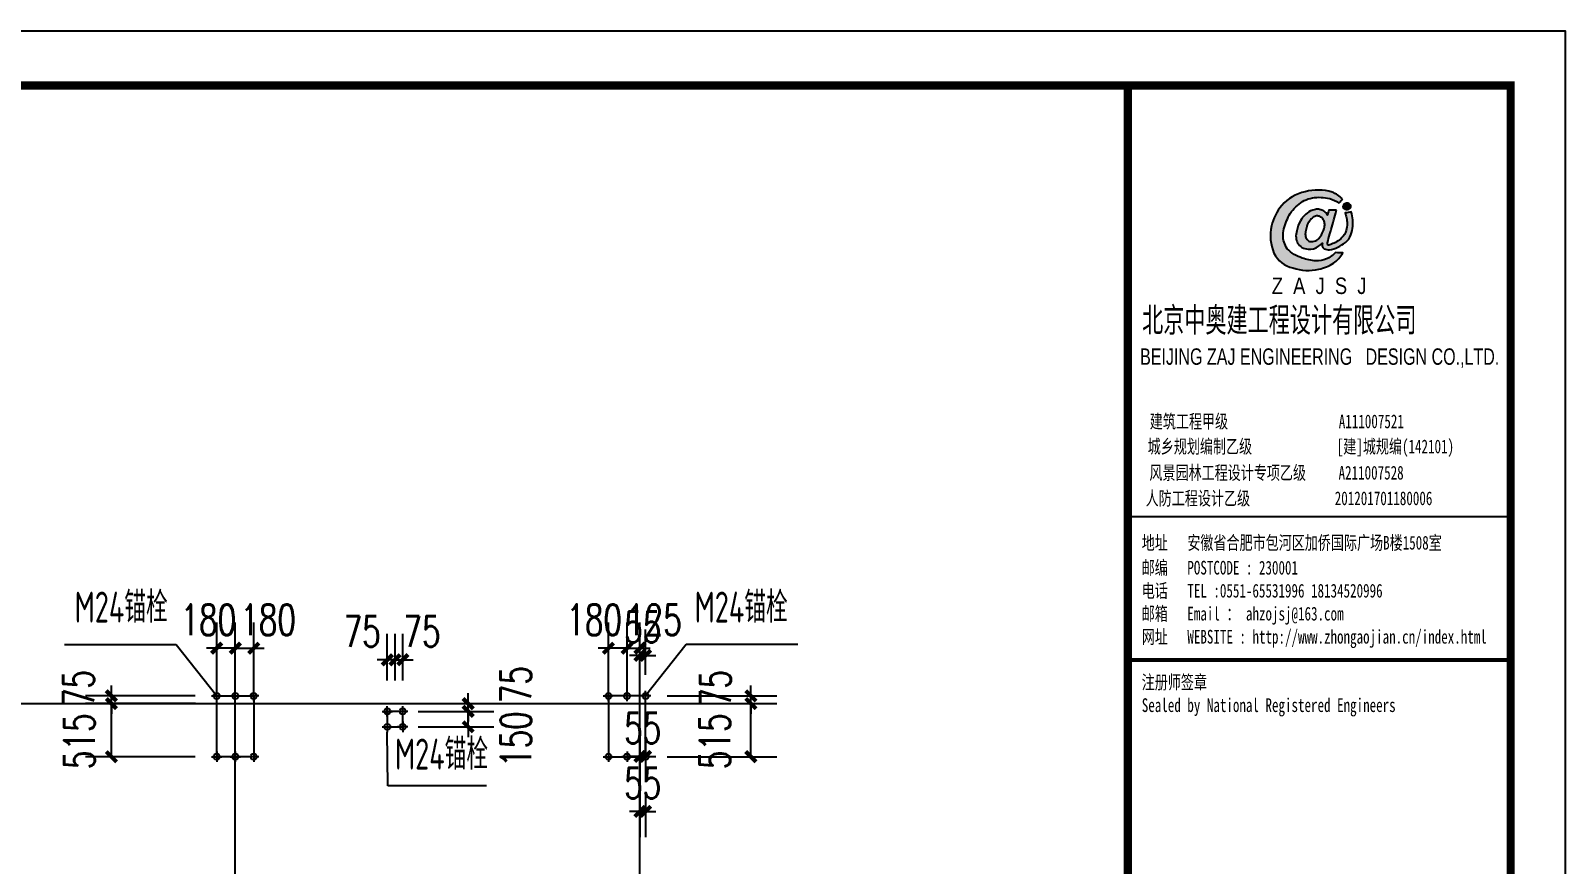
# Model space of a CAD drawing. Extents: x 177291 to 1288761, y 177638 to 322898.
# Drawn here: x 561555 to 591322, y 224801 to 240960 of the extents above; entities that cross this region are included whole.
import ezdxf
from ezdxf.enums import TextEntityAlignment as Align

# ---------------------------------------------------------------- set-up
doc = ezdxf.new("R2010")
doc.units = 0
doc.header["$LTSCALE"] = 1000
for name, color, linetype in [('AXIS', 3, 'Continuous'), ('DOTE', 1, 'Continuous'), ('PUB_TITLE', 4, 'Continuous'), ('TEXT', 7, 'Continuous'), ('图签', 3, 'Continuous')]:
    doc.layers.add(name, color=color, linetype=linetype)
doc.styles.add('_gyy_title_Arial', font='arial.ttf', dxfattribs={"width": 0.7})
doc.styles.add('_gyy_title_ST', font='', dxfattribs={"width": 0.8})
doc.styles.add('_TCH_DIM_T3', font='SIMPLEX', dxfattribs={"width": 0.705882, "bigfont": 'GBCBIG'})
doc.styles.add('HZ', font='txt.shx', dxfattribs={"width": 0.8, "bigfont": '000hztxt.shx'})
doc.styles.add('TSSD_Label', font='tssdeng.shx', dxfattribs={"width": 0.7, "bigfont": 'hztxt.shx'})
doc.styles.get('_gyy_title_ST').set_extended_font_data('SimSun')
doc.dimstyles.new('TCH-200-2', dxfattribs={"dimtxt": 595, "dimasz": 200, "dimexe": 500, "dimexo": 600, "dimgap": 252.5, "dimtad": 1, "dimdec": 0, "dimlfac": 0.5, "dimzin": 0, "dimdsep": 46, "dimtxsty": '_TCH_DIM_T3', "dimblk": 'ARCHTICK', "dimcen": 0.09, "dimclrd": 124, "dimclre": 124, "dimclrt": 7, "dimazin": 2, "dimtfac": 1, "dimtdec": 0, "dimtix": 1, "dimtmove": 2, "dimatfit": 3, "dimfxl": 1, "dimtolj": 1, "dimtzin": 0, "dimarcsym": 0})

# ---------------------------------------------------------------- blocks, each defined once
blk = doc.blocks.new('_ArchTick')
at = {"color": 0, "linetype": 'ByBlock', "const_width": 0.4}
blk.add_lwpolyline([(-0.5, -0.5), (0.5, 0.5)], dxfattribs=at)
blk = doc.blocks.new('*D39')
at = {"color": 124, "linetype": 'ByBlock', "lineweight": -2, "transparency": 16777216}
for p, q in [((564743, 228066), (562621, 228066)), ((563121, 228066), (563121, 228266)), ((563121, 227916), (563121, 228066)), ((564753, 227916), (562621, 227916)), ((563121, 227916), (563121, 227716))]:
    blk.add_line(p, q, dxfattribs=at)
at = {"layer": 'Defpoints', "color": 0, "linetype": 'ByBlock', "transparency": 16777216}
for p in [(563121, 228066), (565343, 228066), (565353, 227916)]:
    blk.add_point(p, dxfattribs=at)
at = {"color": 124, "linetype": 'ByBlock', "lineweight": -2, "transparency": 16777216, "xscale": 200, "yscale": 200, "zscale": 200}
for p, rotation in [((563121, 228066), 270), ((563121, 227916), 90)]:
    blk.add_blockref('_ArchTick', p, dxfattribs=dict(at, rotation=rotation))
at = {"color": 7, "linetype": 'ByBlock', "transparency": 16777216, "insert": (562486, 228208), "char_height": 595, "attachment_point": 5, "rotation": 90, "style": '_TCH_DIM_T3'}
blk.add_mtext('\\A1;75', dxfattribs=at)
blk = doc.blocks.new('*D40')
at = {"color": 124, "linetype": 'ByBlock', "lineweight": -2, "transparency": 16777216}
for p, q in [((564743, 227916), (562621, 227916)), ((563121, 226886), (563121, 227916)), ((564743, 226886), (562621, 226886))]:
    blk.add_line(p, q, dxfattribs=at)
at = {"layer": 'Defpoints', "color": 0, "linetype": 'ByBlock', "transparency": 16777216}
for p in [(563121, 227916), (565343, 227916), (565343, 226886)]:
    blk.add_point(p, dxfattribs=at)
at = {"color": 124, "linetype": 'ByBlock', "lineweight": -2, "transparency": 16777216, "xscale": 200, "yscale": 200, "zscale": 200}
for p, rotation in [((563121, 227916), 90), ((563121, 226886), 270)]:
    blk.add_blockref('_ArchTick', p, dxfattribs=dict(at, rotation=rotation))
at = {"color": 7, "linetype": 'ByBlock', "transparency": 16777216, "insert": (562500, 227185), "char_height": 595, "attachment_point": 5, "rotation": 90, "style": '_TCH_DIM_T3'}
blk.add_mtext('\\A1;515', dxfattribs=at)
blk = doc.blocks.new('*D41')
at = {"color": 124, "linetype": 'ByBlock', "lineweight": -2, "transparency": 16777216}
for p, q in [((565523, 228166), (565523, 229490)), ((565883, 228166), (565883, 229490)), ((565523, 228990), (565323, 228990)), ((565523, 228990), (565883, 228990)), ((565883, 228990), (566083, 228990))]:
    blk.add_line(p, q, dxfattribs=at)
at = {"layer": 'Defpoints', "color": 0, "linetype": 'ByBlock', "transparency": 16777216}
for p in [(565883, 228990), (565523, 227566), (565883, 227566)]:
    blk.add_point(p, dxfattribs=at)
at = {"color": 124, "linetype": 'ByBlock', "lineweight": -2, "transparency": 16777216, "xscale": 200, "yscale": 200, "zscale": 200}
blk.add_blockref('_ArchTick', (565523, 228990), dxfattribs=at)
at = {"color": 124, "linetype": 'ByBlock', "lineweight": -2, "transparency": 16777216, "xscale": 200, "yscale": 200, "zscale": 200, "rotation": 180}
blk.add_blockref('_ArchTick', (565883, 228990), dxfattribs=at)
at = {"color": 7, "linetype": 'ByBlock', "transparency": 16777216, "insert": (566161, 229540), "char_height": 595, "attachment_point": 5, "style": '_TCH_DIM_T3'}
blk.add_mtext('\\A1;180', dxfattribs=at)
blk = doc.blocks.new('*D42')
at = {"color": 124, "linetype": 'ByBlock', "lineweight": -2, "transparency": 16777216}
for p, q in [((565163, 228166), (565163, 229490)), ((565523, 228166), (565523, 229490)), ((565163, 228990), (564963, 228990)), ((565523, 228990), (565163, 228990)), ((565523, 228990), (565723, 228990))]:
    blk.add_line(p, q, dxfattribs=at)
at = {"layer": 'Defpoints', "color": 0, "linetype": 'ByBlock', "transparency": 16777216}
for p in [(565163, 228990), (565163, 227566), (565523, 227566)]:
    blk.add_point(p, dxfattribs=at)
at = {"color": 124, "linetype": 'ByBlock', "lineweight": -2, "transparency": 16777216, "xscale": 200, "yscale": 200, "zscale": 200}
blk.add_blockref('_ArchTick', (565163, 228990), dxfattribs=at)
at = {"color": 124, "linetype": 'ByBlock', "lineweight": -2, "transparency": 16777216, "xscale": 200, "yscale": 200, "zscale": 200, "rotation": 180}
blk.add_blockref('_ArchTick', (565523, 228990), dxfattribs=at)
at = {"color": 7, "linetype": 'ByBlock', "transparency": 16777216, "insert": (565001, 229540), "char_height": 595, "attachment_point": 5, "style": '_TCH_DIM_T3'}
blk.add_mtext('\\A1;180', dxfattribs=at)
blk = doc.blocks.new('dd')
at = {"layer": '图签'}
h = blk.add_hatch(color=5, dxfattribs=at)
h.set_gradient(color1=(0, 0, 255), color2=(36, 36, 255), one_color=1, tint=0.57)
h.paths.add_polyline_path([(452, 1270, -0.093206), (531, 1562, -0.136321), (716, 1807, -0.161039), (988, 1948, -0.108591), (1307, 1935, -0.049497), (1479, 1861, 0.062627), (1539, 1932, 0.094388), (1351, 2056, 0.136326), (854, 2062, 0.161722), (430, 1810, 0.133661), (243, 1435, 0.158414), (286, 937, 0.22517), (632, 669, 0.138663), (1107, 646, 0.074676), (1375, 753, 0.125344), (1543, 944, 0.006312), (1413, 948, -0.090385), (1244, 833, -0.096745), (1053, 797, -0.073845), (803, 850, -0.140868), (530, 1020, -0.160753)])
h = blk.add_hatch(color=5, dxfattribs=at)
h.set_gradient(color1=(0, 0, 255), color2=(36, 36, 255), one_color=1, tint=0.57)
h.paths.add_polyline_path([(1306, 1289, 0.011169), (1334, 1370, 0.005807), (1431, 1724, 0.01105), (1292, 1724, 0.016796), (1267, 1634, 0.125943), (1203, 1704, 0.083806), (1120, 1739, 0.082879), (1047, 1739, -0.008503), (952, 1710, 0.060057), (844, 1628, 0.086078), (774, 1532, 0.099424), (705, 1347, 0.12153), (690, 1225, 0.102644), (719, 1122, 0.056648), (797, 1042, 0.092914), (913, 1013, 0.194578), (1098, 1064, -0.002562), (1175, 1122, 0.064354), (1167, 1068, 0.172385), (1207, 1017, 0.105458), (1300, 1002, 0.086567), (1454, 1046, 0.047674), (1592, 1136, 0.166359), (1692, 1274, 0.096748), (1728, 1431, 0.03151), (1728, 1548, 0.041815), (1700, 1691, 0.007654), (1588, 1673, -0.009919), (1610, 1585, -0.068269), (1624, 1482, -0.105336), (1605, 1352, -0.14652), (1528, 1223, -0.070486), (1434, 1151, -0.077937), (1341, 1103, -0.127098), (1272, 1084, -0.114215), (1267, 1129, -0.007609)])
h.paths.add_polyline_path([(865, 1245, -0.099994), (863, 1328, -0.050974), (888, 1427, -0.120527), (938, 1529, -0.043888), (1002, 1595, -0.08446), (1063, 1619, -0.147309), (1127, 1607, -0.037474), (1177, 1572, -0.06931), (1209, 1507, -0.067662), (1213, 1431, -0.02676), (1211, 1413, 0.017209), (1183, 1329, -0.048815), (1120, 1223, -0.139096), (1046, 1163, -0.097991), (944, 1153, -0.085394), (909, 1169, -0.149141)], flags=16)
h = blk.add_hatch(color=1, dxfattribs=at)
h.set_gradient(color1=(255, 0, 0), color2=(255, 0, 0), tint=0.57)
h.paths.add_polyline_path([(1557, 1818, 0.386553), (1564, 1757, 0.170676), (1604, 1736, 0.082224), (1657, 1743, 0.087509), (1686, 1766, 0.264235), (1694, 1804, 0.244333), (1636, 1850, 0.30271)])
blk.add_lwpolyline([(1539, 1932, 0.094388), (1351, 2056, 0.136326), (854, 2062, 0.161722), (430, 1810, 0.133661), (243, 1435, 0.158414), (286, 937, 0.22517), (632, 669, 0.138663), (1107, 646, 0.074676), (1375, 753, 0.125344), (1543, 944, 0.006312), (1413, 948, -0.090385), (1244, 833, -0.096745), (1053, 797, -0.073845), (803, 850, -0.140868), (530, 1020, -0.160753), (452, 1270, -0.093206), (531, 1562, -0.136321), (716, 1807, -0.161039), (988, 1948, -0.108591), (1307, 1935, -0.049497), (1479, 1861, 0.062627)], format="xyb", close=True, dxfattribs=at)
for points in [[(1431, 1724, 0.011041), (1292, 1724, 0.016796), (1267, 1634, 0.125943), (1203, 1704, 0.083806), (1120, 1739, 0.082879), (1047, 1739, -0.008503), (952, 1710, 0.060057), (844, 1628, 0.086078), (774, 1532, 0.099424), (705, 1347, 0.12153), (690, 1225, 0.102644), (719, 1122, 0.056648), (797, 1042, 0.092914), (913, 1013, 0.194578), (1098, 1064, -0.002562), (1175, 1122, 0.064354), (1167, 1068, 0.172385), (1207, 1017, 0.105458), (1300, 1002, 0.086567), (1454, 1046, 0.047674), (1592, 1136, 0.166359), (1692, 1274, 0.096748), (1728, 1431, 0.03151), (1728, 1548, 0.041815), (1700, 1691, 0.007654), (1588, 1673, -0.009919), (1610, 1585, -0.068269), (1624, 1482, -0.105336), (1605, 1352, -0.14652), (1528, 1223, -0.070486), (1434, 1151, -0.077937), (1341, 1103, -0.127098), (1272, 1084, -0.114215), (1267, 1129, -0.007609), (1306, 1289, 0.011169), (1334, 1370, 0.005782), (1430, 1722, 0.069025)], [(1694, 1804, 0.243958), (1636, 1850, 0.303117), (1557, 1818, 0.386553), (1564, 1757, 0.170676), (1604, 1736, 0.082224), (1657, 1743, 0.087509), (1686, 1766, 0.264235), (1694, 1804, -7.823139)], [(1213, 1431, 0.067662), (1209, 1507, 0.06931), (1177, 1572, 0.037474), (1127, 1607, 0.147309), (1063, 1619, 0.08446), (1002, 1595, 0.043888), (938, 1529, 0.120527), (888, 1427, 0.050974), (863, 1328, 0.099994), (865, 1245, 0.149141), (909, 1169, 0.085394), (944, 1153, 0.097991), (1046, 1163, 0.139096), (1120, 1223, 0.048815), (1183, 1329, -0.017209), (1211, 1413, 0.02676), (1213, 1431, 0.441273)]]:
    blk.add_lwpolyline(points, format="xyb", dxfattribs=at)
at = {"insert": (246, 492), "char_height": 300, "width": 8000, "attachment_point": 1, "style": 'HZ'}
blk.add_mtext('{\\fArial|b0|i0|c0|p32;Z  A  J  S  J}', dxfattribs=at)
blk = doc.blocks.new('*D928')
at = {"color": 124, "linetype": 'ByBlock', "lineweight": -2, "transparency": 16777216}
for p, q in [((573903, 228066), (576025, 228066)), ((575525, 228066), (575525, 228266)), ((575525, 227916), (575525, 228066)), ((573893, 227916), (576025, 227916)), ((575525, 227916), (575525, 227716))]:
    blk.add_line(p, q, dxfattribs=at)
at = {"layer": 'Defpoints', "color": 0, "linetype": 'ByBlock', "transparency": 16777216}
for p in [(573303, 228066), (575525, 228066), (573293, 227916)]:
    blk.add_point(p, dxfattribs=at)
at = {"color": 124, "linetype": 'ByBlock', "lineweight": -2, "transparency": 16777216, "xscale": 200, "yscale": 200, "zscale": 200}
for p, rotation in [((575525, 228066), 270), ((575525, 227916), 90)]:
    blk.add_blockref('_ArchTick', p, dxfattribs=dict(at, rotation=rotation))
at = {"color": 7, "linetype": 'ByBlock', "transparency": 16777216, "insert": (574840, 228208), "char_height": 595, "attachment_point": 5, "rotation": 90, "style": '_TCH_DIM_T3'}
blk.add_mtext('\\A1;75', dxfattribs=at)
blk = doc.blocks.new('*D929')
at = {"color": 124, "linetype": 'ByBlock', "lineweight": -2, "transparency": 16777216}
for p, q in [((573903, 227916), (576025, 227916)), ((575525, 226886), (575525, 227916)), ((573903, 226886), (576025, 226886))]:
    blk.add_line(p, q, dxfattribs=at)
at = {"layer": 'Defpoints', "color": 0, "linetype": 'ByBlock', "transparency": 16777216}
for p in [(573303, 227916), (575525, 227916), (573303, 226886)]:
    blk.add_point(p, dxfattribs=at)
at = {"color": 124, "linetype": 'ByBlock', "lineweight": -2, "transparency": 16777216, "xscale": 200, "yscale": 200, "zscale": 200}
for p, rotation in [((575525, 227916), 90), ((575525, 226886), 270)]:
    blk.add_blockref('_ArchTick', p, dxfattribs=dict(at, rotation=rotation))
at = {"color": 7, "linetype": 'ByBlock', "transparency": 16777216, "insert": (574826, 227185), "char_height": 595, "attachment_point": 5, "rotation": 90, "style": '_TCH_DIM_T3'}
blk.add_mtext('\\A1;515', dxfattribs=at)
blk = doc.blocks.new('*D930')
at = {"color": 124, "linetype": 'ByBlock', "lineweight": -2, "transparency": 16777216}
for p, q in [((572763, 228166), (572763, 229490)), ((573123, 228166), (573123, 229490)), ((572763, 228990), (572563, 228990)), ((573123, 228990), (572763, 228990)), ((573123, 228990), (573323, 228990))]:
    blk.add_line(p, q, dxfattribs=at)
at = {"layer": 'Defpoints', "color": 0, "linetype": 'ByBlock', "transparency": 16777216}
for p in [(572763, 228990), (572763, 227566), (573123, 227566)]:
    blk.add_point(p, dxfattribs=at)
at = {"color": 124, "linetype": 'ByBlock', "lineweight": -2, "transparency": 16777216, "xscale": 200, "yscale": 200, "zscale": 200}
blk.add_blockref('_ArchTick', (572763, 228990), dxfattribs=at)
at = {"color": 124, "linetype": 'ByBlock', "lineweight": -2, "transparency": 16777216, "xscale": 200, "yscale": 200, "zscale": 200, "rotation": 180}
blk.add_blockref('_ArchTick', (573123, 228990), dxfattribs=at)
at = {"color": 7, "linetype": 'ByBlock', "transparency": 16777216, "insert": (572485, 229540), "char_height": 595, "attachment_point": 5, "style": '_TCH_DIM_T3'}
blk.add_mtext('\\A1;180', dxfattribs=at)
blk = doc.blocks.new('*D931')
at = {"color": 124, "linetype": 'ByBlock', "lineweight": -2, "transparency": 16777216}
for p, q in [((573123, 228166), (573123, 229490)), ((573373, 228166), (573373, 229490)), ((573123, 228990), (572923, 228990)), ((573123, 228990), (573373, 228990)), ((573373, 228990), (573573, 228990))]:
    blk.add_line(p, q, dxfattribs=at)
at = {"layer": 'Defpoints', "color": 0, "linetype": 'ByBlock', "transparency": 16777216}
for p in [(573373, 228990), (573123, 227566), (573373, 227566)]:
    blk.add_point(p, dxfattribs=at)
at = {"color": 124, "linetype": 'ByBlock', "lineweight": -2, "transparency": 16777216, "xscale": 200, "yscale": 200, "zscale": 200}
blk.add_blockref('_ArchTick', (573123, 228990), dxfattribs=at)
at = {"color": 124, "linetype": 'ByBlock', "lineweight": -2, "transparency": 16777216, "xscale": 200, "yscale": 200, "zscale": 200, "rotation": 180}
blk.add_blockref('_ArchTick', (573373, 228990), dxfattribs=at)
at = {"color": 7, "linetype": 'ByBlock', "transparency": 16777216, "insert": (573645, 229540), "char_height": 595, "attachment_point": 5, "style": '_TCH_DIM_T3'}
blk.add_mtext('\\A1;125', dxfattribs=at)
blk = doc.blocks.new('*D932')
at = {"color": 124, "linetype": 'ByBlock', "lineweight": -2, "transparency": 16777216}
for p, q in [((573373, 227271), (573373, 226392)), ((573483, 227271), (573483, 226392)), ((573373, 226892), (573173, 226892)), ((573373, 226892), (573483, 226892)), ((573483, 226892), (573683, 226892))]:
    blk.add_line(p, q, dxfattribs=at)
at = {"layer": 'Defpoints', "color": 0, "linetype": 'ByBlock', "transparency": 16777216}
for p in [(573373, 227871), (573483, 227871), (573483, 226892)]:
    blk.add_point(p, dxfattribs=at)
at = {"color": 124, "linetype": 'ByBlock', "lineweight": -2, "transparency": 16777216, "xscale": 200, "yscale": 200, "zscale": 200}
blk.add_blockref('_ArchTick', (573373, 226892), dxfattribs=at)
at = {"color": 124, "linetype": 'ByBlock', "lineweight": -2, "transparency": 16777216, "xscale": 200, "yscale": 200, "zscale": 200, "rotation": 180}
blk.add_blockref('_ArchTick', (573483, 226892), dxfattribs=at)
at = {"color": 7, "linetype": 'ByBlock', "transparency": 16777216, "insert": (573428, 227442), "char_height": 595, "attachment_point": 5, "style": '_TCH_DIM_T3'}
blk.add_mtext('\\A1;55', dxfattribs=at)
blk = doc.blocks.new('*D933')
at = {"color": 124, "linetype": 'ByBlock', "lineweight": -2, "transparency": 16777216}
for p, q in [((570041, 227916), (570041, 228116)), ((569073, 227916), (570541, 227916)), ((569073, 227766), (570541, 227766)), ((570041, 227766), (570041, 227916)), ((570041, 227766), (570041, 227566))]:
    blk.add_line(p, q, dxfattribs=at)
at = {"layer": 'Defpoints', "color": 0, "linetype": 'ByBlock', "transparency": 16777216}
for p in [(568473, 227916), (568473, 227766), (570041, 227916)]:
    blk.add_point(p, dxfattribs=at)
at = {"color": 124, "linetype": 'ByBlock', "lineweight": -2, "transparency": 16777216, "xscale": 200, "yscale": 200, "zscale": 200}
for p, rotation in [((570041, 227916), 270), ((570041, 227766), 90)]:
    blk.add_blockref('_ArchTick', p, dxfattribs=dict(at, rotation=rotation))
at = {"color": 7, "linetype": 'ByBlock', "transparency": 16777216, "insert": (570967, 228285), "char_height": 595, "attachment_point": 5, "rotation": 90, "style": '_TCH_DIM_T3'}
blk.add_mtext('\\A1;75', dxfattribs=at)
blk = doc.blocks.new('*D934')
at = {"color": 124, "linetype": 'ByBlock', "lineweight": -2, "transparency": 16777216}
for p, q in [((569073, 227766), (570541, 227766)), ((570041, 227766), (570041, 227966)), ((570041, 227466), (570041, 227766)), ((569073, 227466), (570541, 227466)), ((570041, 227466), (570041, 227266))]:
    blk.add_line(p, q, dxfattribs=at)
at = {"layer": 'Defpoints', "color": 0, "linetype": 'ByBlock', "transparency": 16777216}
for p in [(568473, 227766), (570041, 227766), (568473, 227466)]:
    blk.add_point(p, dxfattribs=at)
at = {"color": 124, "linetype": 'ByBlock', "lineweight": -2, "transparency": 16777216, "xscale": 200, "yscale": 200, "zscale": 200}
for p, rotation in [((570041, 227766), 270), ((570041, 227466), 90)]:
    blk.add_blockref('_ArchTick', p, dxfattribs=dict(at, rotation=rotation))
at = {"color": 7, "linetype": 'ByBlock', "transparency": 16777216, "insert": (570967, 227227), "char_height": 595, "attachment_point": 5, "rotation": 90, "style": '_TCH_DIM_T3'}
blk.add_mtext('\\A1;150', dxfattribs=at)
blk = doc.blocks.new('*D935')
at = {"color": 124, "linetype": 'ByBlock', "lineweight": -2, "transparency": 16777216}
for p, q in [((568473, 228366), (568473, 229266)), ((568623, 228366), (568623, 229266)), ((568473, 228766), (568273, 228766)), ((568623, 228766), (568473, 228766)), ((568623, 228766), (568823, 228766))]:
    blk.add_line(p, q, dxfattribs=at)
at = {"layer": 'Defpoints', "color": 0, "linetype": 'ByBlock', "transparency": 16777216}
for p in [(568473, 228766), (568473, 227766), (568623, 227766)]:
    blk.add_point(p, dxfattribs=at)
at = {"color": 124, "linetype": 'ByBlock', "lineweight": -2, "transparency": 16777216, "xscale": 200, "yscale": 200, "zscale": 200}
blk.add_blockref('_ArchTick', (568473, 228766), dxfattribs=at)
at = {"color": 124, "linetype": 'ByBlock', "lineweight": -2, "transparency": 16777216, "xscale": 200, "yscale": 200, "zscale": 200, "rotation": 180}
blk.add_blockref('_ArchTick', (568623, 228766), dxfattribs=at)
at = {"color": 7, "linetype": 'ByBlock', "transparency": 16777216, "insert": (567985, 229316), "char_height": 595, "attachment_point": 5, "style": '_TCH_DIM_T3'}
blk.add_mtext('\\A1;75', dxfattribs=at)
blk = doc.blocks.new('*D936')
at = {"color": 124, "linetype": 'ByBlock', "lineweight": -2, "transparency": 16777216}
for p, q in [((568623, 228366), (568623, 229266)), ((568773, 228366), (568773, 229266)), ((568623, 228766), (568423, 228766)), ((568623, 228766), (568773, 228766)), ((568773, 228766), (568973, 228766))]:
    blk.add_line(p, q, dxfattribs=at)
at = {"layer": 'Defpoints', "color": 0, "linetype": 'ByBlock', "transparency": 16777216}
for p in [(568773, 228766), (568623, 227766), (568773, 227766)]:
    blk.add_point(p, dxfattribs=at)
at = {"color": 124, "linetype": 'ByBlock', "lineweight": -2, "transparency": 16777216, "xscale": 200, "yscale": 200, "zscale": 200}
blk.add_blockref('_ArchTick', (568623, 228766), dxfattribs=at)
at = {"color": 124, "linetype": 'ByBlock', "lineweight": -2, "transparency": 16777216, "xscale": 200, "yscale": 200, "zscale": 200, "rotation": 180}
blk.add_blockref('_ArchTick', (568773, 228766), dxfattribs=at)
at = {"color": 7, "linetype": 'ByBlock', "transparency": 16777216, "insert": (569145, 229316), "char_height": 595, "attachment_point": 5, "style": '_TCH_DIM_T3'}
blk.add_mtext('\\A1;75', dxfattribs=at)
blk = doc.blocks.new('*D955')
at = {"color": 124, "linetype": 'ByBlock', "lineweight": -2, "transparency": 16777216}
for p, q in [((573373, 212126), (573373, 229351)), ((573483, 228471), (573483, 229351)), ((573373, 228851), (573173, 228851)), ((573373, 228851), (573483, 228851)), ((573483, 228851), (573683, 228851))]:
    blk.add_line(p, q, dxfattribs=at)
at = {"layer": 'Defpoints', "color": 0, "linetype": 'ByBlock', "transparency": 16777216}
for p in [(573483, 228851), (573483, 227871), (573373, 211526)]:
    blk.add_point(p, dxfattribs=at)
at = {"color": 124, "linetype": 'ByBlock', "lineweight": -2, "transparency": 16777216, "xscale": 200, "yscale": 200, "zscale": 200}
blk.add_blockref('_ArchTick', (573373, 228851), dxfattribs=at)
at = {"color": 124, "linetype": 'ByBlock', "lineweight": -2, "transparency": 16777216, "xscale": 200, "yscale": 200, "zscale": 200, "rotation": 180}
blk.add_blockref('_ArchTick', (573483, 228851), dxfattribs=at)
at = {"color": 7, "linetype": 'ByBlock', "transparency": 16777216, "insert": (573428, 229401), "char_height": 595, "attachment_point": 5, "style": '_TCH_DIM_T3'}
blk.add_mtext('\\A1;55', dxfattribs=at)
blk = doc.blocks.new('*D956')
at = {"color": 124, "linetype": 'ByBlock', "lineweight": -2, "transparency": 16777216}
for p, q in [((573373, 226896), (573373, 225326)), ((573483, 226206), (573483, 225326)), ((573373, 225826), (573173, 225826)), ((573373, 225826), (573483, 225826)), ((573483, 225826), (573683, 225826))]:
    blk.add_line(p, q, dxfattribs=at)
at = {"layer": 'Defpoints', "color": 0, "linetype": 'ByBlock', "transparency": 16777216}
for p in [(573373, 227496), (573483, 226806), (573483, 225826)]:
    blk.add_point(p, dxfattribs=at)
at = {"color": 124, "linetype": 'ByBlock', "lineweight": -2, "transparency": 16777216, "xscale": 200, "yscale": 200, "zscale": 200}
blk.add_blockref('_ArchTick', (573373, 225826), dxfattribs=at)
at = {"color": 124, "linetype": 'ByBlock', "lineweight": -2, "transparency": 16777216, "xscale": 200, "yscale": 200, "zscale": 200, "rotation": 180}
blk.add_blockref('_ArchTick', (573483, 225826), dxfattribs=at)
at = {"color": 7, "linetype": 'ByBlock', "transparency": 16777216, "insert": (573428, 226376), "char_height": 595, "attachment_point": 5, "style": '_TCH_DIM_T3'}
blk.add_mtext('\\A1;55', dxfattribs=at)

msp = doc.modelspace()

# ---------------------------------------------------------------- linework, layer by layer
for centre in [(565162.94, 228065.64), (565522.94, 228065.64), (565882.94, 228065.64), (572762.94, 228065.64), (573122.94, 228065.64), (573482.94, 228065.64), (568472.94, 227765.64), (568772.94, 227765.64), (568472.94, 227465.64), (568772.94, 227465.64), (565162.94, 226885.64), (565522.94, 226885.64), (565882.94, 226885.64), (572762.94, 226885.64), (573122.94, 226885.64), (573482.94, 226885.64)]:
    msp.add_circle(centre, 58.52)
at = {"layer": 'AXIS'}
for p, q in [((562208.65, 229064.56), (564378.54, 229064.56)), ((564378.54, 229064.56), (565162.94, 228065.64)), ((574267.33, 229064.56), (573482.94, 228065.64)), ((576437.22, 229064.56), (574267.33, 229064.56)), ((565062.27, 228065.64), (565263.61, 228065.64)), ((565162.94, 227964.97), (565162.94, 228166.31)), ((565422.27, 228065.64), (565623.61, 228065.64)), ((565522.94, 227964.97), (565522.94, 228166.31)), ((565983.61, 228065.64), (565802.27, 228065.64)), ((565882.94, 227964.97), (565882.94, 228166.31)), ((572662.27, 228065.64), (572843.61, 228065.64)), ((572762.94, 227964.97), (572762.94, 228166.31)), ((573223.61, 228065.64), (573022.27, 228065.64)), ((573122.94, 227964.97), (573122.94, 228166.31)), ((573583.61, 228065.64), (573382.27, 228065.64)), ((573482.94, 227964.97), (573482.94, 228166.31)), ((568372.27, 227765.64), (568573.61, 227765.64)), ((568472.94, 227664.97), (568472.94, 227866.31)), ((568873.61, 227765.64), (568672.27, 227765.64)), ((568772.94, 227664.97), (568772.94, 227866.31)), ((568372.27, 227465.64), (568573.61, 227465.64)), ((568472.94, 227566.31), (568472.94, 227364.97)), ((568873.61, 227465.64), (568672.27, 227465.64)), ((568772.94, 227566.31), (568772.94, 227364.97)), ((568483.67, 226321.2), (568472.94, 227364.97)), ((565062.27, 226885.64), (565263.61, 226885.64)), ((565162.94, 226986.31), (565162.94, 226784.97)), ((565422.27, 226885.64), (565623.61, 226885.64)), ((565522.94, 226986.31), (565522.94, 226784.97)), ((565983.61, 226885.64), (565802.27, 226885.64)), ((565882.94, 226986.31), (565882.94, 226784.97)), ((572662.27, 226885.64), (572843.61, 226885.64)), ((572762.94, 226986.31), (572762.94, 226784.97)), ((573223.61, 226885.64), (573022.27, 226885.64)), ((573122.94, 226986.31), (573122.94, 226784.97)), ((573583.61, 226885.64), (573382.27, 226885.64)), ((573482.94, 226986.31), (573482.94, 226784.97)), ((570394.24, 226320.2), (568483.68, 226320.2))]:
    msp.add_line(p, q, dxfattribs=at)
at = {"layer": 'DOTE'}
for p, q in [((565522.94, 209290.64), (565522.94, 229040.64)), ((573372.94, 209290.64), (573372.94, 229040.64)), ((512147.94, 227915.64), (574622.94, 227915.64))]:
    msp.add_line(p, q, dxfattribs=at)
for points in [[(565162.94, 228065.64), (565882.94, 228065.64), (565882.94, 226885.64), (565162.94, 226885.64)], [(573482.94, 228065.64), (572762.94, 228065.64), (572762.94, 226885.64), (573482.94, 226885.64)], [(568772.94, 227765.64), (568472.94, 227765.64), (568472.94, 227465.64), (568772.94, 227465.64)]]:
    msp.add_lwpolyline(points, close=True, dxfattribs=at)
at = {"layer": 'PUB_TITLE'}
msp.add_line((582837.02, 231540.17), (590261.3, 231540.17), dxfattribs=at)
msp.add_lwpolyline([(502124.53, 240960.27), (591321.91, 240960.27), (591321.91, 177959.98), (502124.53, 177959.98)], close=True, dxfattribs=at)
at = {"layer": 'PUB_TITLE', "const_width": 159.09}
for points in [[(504776.06, 179020.59), (504776.06, 239899.66), (590261.3, 239899.66), (590261.3, 179020.59)], [(582837.02, 239899.66), (590261.3, 239899.66), (590261.3, 179020.59), (582837.02, 179020.59)]]:
    msp.add_lwpolyline(points, close=True, dxfattribs=at)
at = {"layer": 'PUB_TITLE', "const_width": 74.24}
msp.add_lwpolyline([(582837.02, 228760.92), (590261.3, 228760.92)], dxfattribs=at)

# ---------------------------------------------------------------- block references
at = {"layer": '图签', "xscale": 1.060610879957576, "yscale": 1.060610879957576, "zscale": 1.060610879957576}
msp.add_blockref('dd', (585367.21, 235652.58), dxfattribs=at)

# ---------------------------------------------------------------- texts
at = {"color": 1, "insert": (583113.18, 235606.86), "char_height": 538.6524, "width": 7045.2659, "attachment_point": 1, "style": 'HZ'}
msp.add_mtext('北京中奥建工程设计有限公司', dxfattribs=at)
at = {"layer": 'PUB_TITLE', "width": 0.7}
for s, height, style, p in [('BEIJING ZAJ ENGINEERING   DESIGN CO.,LTD.', 318.1829, '_gyy_title_Arial', (586557.86, 234483.94)), ('建筑工程甲级                 A111007521             ', 265.1525, '_gyy_title_ST', (586547.2, 233255.19)), ('城乡规划编制乙级             [建]城规编(142101)', 265.1525, '_gyy_title_ST', (586193.13, 232768.72)), ('风景园林工程设计专项乙级     A211007528           ', 265.1525, '_gyy_title_ST', (586415.21, 232260.08)), ('人防工程设计乙级             201201701180006', 265.1525, '_gyy_title_ST', (585963.04, 231763.85))]:
    msp.add_text(s, height=height, dxfattribs=dict(at, style=style)).set_placement(p, align=Align.CENTER)
at = {"layer": 'PUB_TITLE', "style": '_gyy_title_ST', "width": 0.7}
for s, height, p in [('地址   安徽省合肥市包河区加侨国际广场B楼1508室', 265.1525, (583105.4, 230902.42)), ('邮编   POSTCODE : 230001', 265.1525, (583105.4, 230418.1)), ('电话   TEL :0551-65531996 18134520996', 265.1525, (583105.4, 229972.64)), ('邮箱   Email ： ahzojsj@163.com', 265.1525, (583105.4, 229527.18)), ('网址   WEBSITE : http://www.zhongaojian.cn/index.html', 265.1525, (583105.4, 229079.11)), ('注册师签章', 265.152, (583105.4, 228198.8)), ('Sealed by National Registered Engineers', 265.1525, (583106.84, 227753.34))]:
    msp.add_text(s, height=height, dxfattribs=at).set_placement(p)
at = {"layer": 'TEXT', "style": 'TSSD_Label', "width": 0.7}
msp.add_text('M24锚栓', height=600, rotation=360, dxfattribs=at).set_placement((563310.16, 229306.83), align=Align.BOTTOM_CENTER)
for p in [(575335.71, 229306.83), (569523.24, 226457.22)]:
    msp.add_text('M24锚栓', height=600, dxfattribs=at).set_placement(p, align=Align.BOTTOM_CENTER)

# ---------------------------------------------------------------- dimensions: what is measured, and where the dimension line sits
at = {"linetype": 'ByBlock'}
for base, p1, p2, angle, picture, middle in [((565162.94, 228989.68), (565522.94, 227565.64), (565162.94, 227565.64), 180, '*D42', (565001.27, 229539.68)), ((572762.94, 228989.68), (573122.94, 227565.64), (572762.94, 227565.64), 180, '*D930', (572484.73, 229539.68)), ((568472.94, 228765.86), (568622.94, 227765.64), (568472.94, 227765.64), 180, '*D935', (567984.73, 229315.86)), ((563120.8, 228065.64), (565352.94, 227915.64), (565342.94, 228065.64), 90, '*D39', (562486.15, 228208.16)), ((570040.96, 227915.64), (568472.94, 227765.64), (568472.94, 227915.64), 90, '*D933', (570967.31, 228284.85)), ((575525.08, 228065.64), (573292.94, 227915.64), (573302.94, 228065.64), 90, '*D928', (574839.72, 228208.16)), ((563120.8, 227915.64), (565342.94, 226885.64), (565342.94, 227915.64), 270, '*D40', (562500.28, 227185.15)), ((575525.08, 227915.64), (573302.94, 226885.64), (573302.94, 227915.64), 270, '*D929', (574825.59, 227185.15)), ((570040.96, 227765.64), (568472.94, 227465.64), (568472.94, 227765.64), 270, '*D934', (570967.31, 227226.95))]:
    dim = msp.add_linear_dim(base=base, p1=p1, p2=p2, angle=angle, dimstyle='TCH-200-2', dxfattribs=at)
    dim.commit()
    dim.dimension.update_dxf_attribs({"geometry": picture, "text_midpoint": middle, "dimtype": 160})
for base, p1, p2, picture, middle in [((565882.94, 228989.68), (565522.94, 227565.64), (565882.94, 227565.64), '*D41', (566161.14, 229539.68)), ((573372.94, 228989.68), (573122.94, 227565.64), (573372.94, 227565.64), '*D931', (573644.6, 229539.68)), ((568772.94, 228765.86), (568622.94, 227765.64), (568772.94, 227765.64), '*D936', (569144.6, 229315.86))]:
    dim = msp.add_linear_dim(base=base, p1=p1, p2=p2, dimstyle='TCH-200-2', dxfattribs=at)
    dim.commit()
    dim.dimension.update_dxf_attribs({"geometry": picture, "text_midpoint": middle, "dimtype": 160})
for base, p1, p2, picture, middle in [((573482.93, 228850.6), (573372.94, 211525.68), (573482.93, 227871.31), '*D955', (573427.93, 229400.6)), ((573482.94, 226892.03), (573372.94, 227871.31), (573482.94, 227871.31), '*D932', (573427.94, 227442.03)), ((573482.94, 225826.32), (573372.94, 227495.6), (573482.94, 226805.6), '*D956', (573427.94, 226376.32))]:
    dim = msp.add_linear_dim(base=base, p1=p1, p2=p2, dimstyle='TCH-200-2', dxfattribs=at)
    dim.commit()
    dim.dimension.update_dxf_attribs({"geometry": picture, "text_midpoint": middle})

doc.saveas('drawing.dxf')
